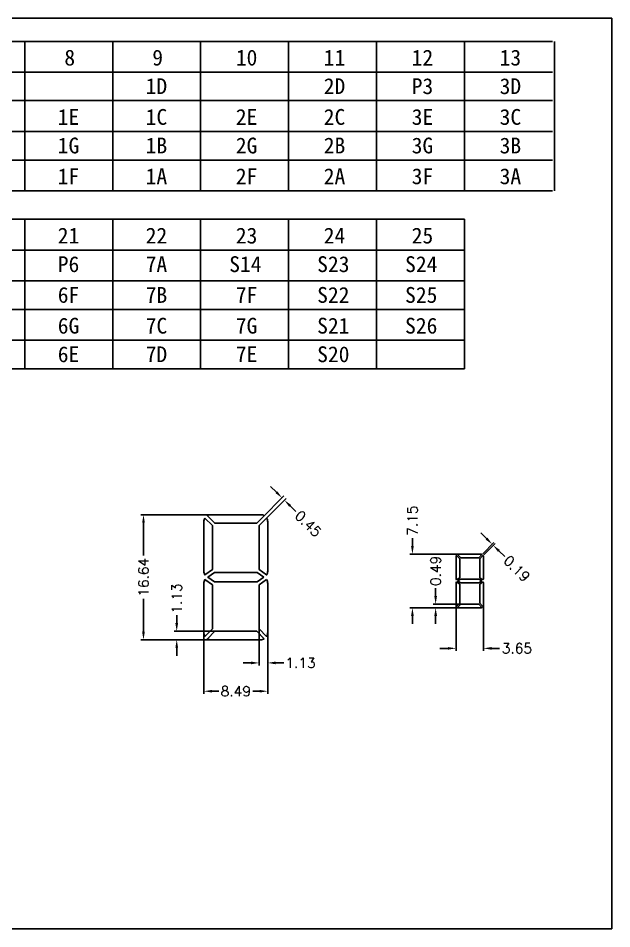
# Model space of a CAD drawing. Header units: millimetres. Extents: x 38 to 574, y 164 to 344.
# Drawn here: x 314.4 to 393.4, y 164.3 to 285.5 of the extents above; entities that cross this region are included whole.
import ezdxf

# ---------------------------------------------------------------- set-up
doc = ezdxf.new("R2010")
doc.units = ezdxf.units.MM
doc.header["$LTSCALE"] = 3
doc.layers.get('0').update_dxf_attribs({"linetype": 'CONTINUOUS'})
doc.layers.get('DEFPOINTS').update_dxf_attribs({"linetype": 'CONTINUOUS'})
doc.layers.add('DIM', color=3, linetype='CONTINUOUS')
doc.layers.add('DWG', color=7, linetype='CONTINUOUS')
doc.styles.add('ROMANS', font='romans.shx')
doc.styles.add('WMF-宋体0', font='宋体.ttf')
doc.dimstyles.new('LCDDIM', dxfattribs={"dimtxt": 0.7, "dimasz": 0.56, "dimexe": 0.175, "dimexo": 0.175, "dimgap": 0.14, "dimtad": 0, "dimzin": 0, "dimdsep": 46, "dimtxsty": 'ROMANS', "dimcen": 2.5, "dimadec": 0, "dimazin": 0, "dimtfac": 1, "dimtofl": 0, "dimtmove": 0, "dimatfit": 3, "dimfxl": 0, "dimarcsym": 0})

# ---------------------------------------------------------------- blocks, each defined once
blk = doc.blocks.new('*D37')
at = {"layer": 'DEFPOINTS', "color": 0}
for p in [(339.13, 205.36), (347.62, 205.36), (347.62, 195.91)]:
    blk.add_point(p, dxfattribs=at)
at = {"layer": 'DIM', "color": 0, "lineweight": -2}
for p, q in [((339.13, 205.02), (339.13, 195.58)), ((347.62, 205.02), (347.62, 195.58)), ((340.2, 195.91), (341.1, 195.91)), ((346.55, 195.91), (345.66, 195.91))]:
    blk.add_line(p, q, dxfattribs=at)
at = {"layer": 'DIM', "color": 0}
for points in [[(340.2, 196.09), (340.2, 195.74), (339.13, 195.91)], [(346.55, 196.09), (346.55, 195.74), (347.62, 195.91)]]:
    blk.add_solid(points, dxfattribs=at)
at = {"layer": 'DIM', "color": 0, "insert": (343.38, 195.91), "char_height": 1.34, "attachment_point": 5, "style": 'ROMANS'}
blk.add_mtext('8.49', dxfattribs=at)
blk = doc.blocks.new('*D38')
at = {"layer": 'DEFPOINTS', "color": 0}
for p in [(331.1, 219.4), (341.55, 219.4), (341.55, 202.76)]:
    blk.add_point(p, dxfattribs=at)
at = {"layer": 'DIM', "color": 0, "lineweight": -2}
for p, q in [((341.22, 219.4), (330.76, 219.4)), ((331.1, 218.33), (331.1, 213.97)), ((331.1, 203.83), (331.1, 208.2)), ((341.22, 202.76), (330.76, 202.76))]:
    blk.add_line(p, q, dxfattribs=at)
at = {"layer": 'DIM', "color": 0}
for points in [[(330.92, 218.33), (331.28, 218.33), (331.1, 219.4)], [(330.92, 203.83), (331.28, 203.83), (331.1, 202.76)]]:
    blk.add_solid(points, dxfattribs=at)
at = {"layer": 'DIM', "color": 0, "insert": (331.1, 211.08), "char_height": 1.34, "attachment_point": 5, "rotation": 90, "style": 'ROMANS'}
blk.add_mtext('16.64', dxfattribs=at)
blk = doc.blocks.new('*D39')
at = {"layer": 'DEFPOINTS', "color": 0}
for p in [(335.52, 203.89), (341.11, 203.89), (341.55, 202.76)]:
    blk.add_point(p, dxfattribs=at)
at = {"layer": 'DIM', "color": 0, "lineweight": -2}
for p, q in [((335.52, 204.97), (335.52, 206.04)), ((340.78, 203.89), (335.19, 203.89)), ((341.22, 202.76), (335.19, 202.76)), ((335.52, 201.69), (335.52, 200.62))]:
    blk.add_line(p, q, dxfattribs=at)
at = {"layer": 'DIM', "color": 0}
for points in [[(335.34, 204.97), (335.7, 204.97), (335.52, 203.89)], [(335.34, 201.69), (335.7, 201.69), (335.52, 202.76)]]:
    blk.add_solid(points, dxfattribs=at)
at = {"layer": 'DIM', "color": 0, "insert": (335.52, 208.25), "char_height": 1.34, "attachment_point": 5, "rotation": 90, "style": 'ROMANS'}
blk.add_mtext('1.13', dxfattribs=at)
blk = doc.blocks.new('*D40')
at = {"layer": 'DEFPOINTS', "color": 0}
for p in [(349.85, 221.33), (346.55, 218.65), (346.87, 218.34)]:
    blk.add_point(p, dxfattribs=at)
at = {"layer": 'DIM', "color": 0, "lineweight": -2}
for p, q in [((348.77, 222.41), (348.01, 223.16)), ((346.79, 218.89), (349.76, 221.89)), ((347.11, 218.57), (350.08, 221.57)), ((350.61, 220.58), (351.37, 219.82))]:
    blk.add_line(p, q, dxfattribs=at)
at = {"layer": 'DIM', "color": 0}
for points in [[(348.89, 222.53), (348.64, 222.28), (349.53, 221.65)], [(350.73, 220.7), (350.48, 220.45), (349.85, 221.33)]]:
    blk.add_solid(points, dxfattribs=at)
at = {"layer": 'DIM', "color": 0, "insert": (353.01, 218.19), "char_height": 1.34, "attachment_point": 5, "rotation": 315.1752, "style": 'ROMANS'}
blk.add_mtext('0.45', dxfattribs=at)
blk = doc.blocks.new('*D41')
at = {"layer": 'DEFPOINTS', "color": 0}
for p in [(346.49, 204.99), (347.62, 204.99), (347.62, 199.68)]:
    blk.add_point(p, dxfattribs=at)
at = {"layer": 'DIM', "color": 0, "lineweight": -2}
for p, q in [((346.49, 204.66), (346.49, 199.35)), ((347.62, 204.66), (347.62, 199.35)), ((345.42, 199.68), (344.35, 199.68)), ((348.69, 199.68), (349.77, 199.68))]:
    blk.add_line(p, q, dxfattribs=at)
at = {"layer": 'DIM', "color": 0}
for points in [[(345.42, 199.86), (345.42, 199.5), (346.49, 199.68)], [(348.69, 199.86), (348.69, 199.5), (347.62, 199.68)]]:
    blk.add_solid(points, dxfattribs=at)
at = {"layer": 'DIM', "color": 0, "insert": (351.98, 199.68), "char_height": 1.34, "attachment_point": 5, "style": 'ROMANS'}
blk.add_mtext('1.13', dxfattribs=at)
blk = doc.blocks.new('*D42')
at = {"layer": 'DEFPOINTS', "color": 0}
for p in [(372.67, 208.18), (376.32, 208.18), (376.32, 201.62)]:
    blk.add_point(p, dxfattribs=at)
at = {"layer": 'DIM', "color": 0, "lineweight": -2}
for p, q in [((372.67, 207.85), (372.67, 201.28)), ((376.32, 207.85), (376.32, 201.28)), ((371.6, 201.62), (370.53, 201.62)), ((377.39, 201.62), (378.46, 201.62))]:
    blk.add_line(p, q, dxfattribs=at)
at = {"layer": 'DIM', "color": 0}
for points in [[(371.6, 201.79), (371.6, 201.44), (372.67, 201.62)], [(377.39, 201.79), (377.39, 201.44), (376.32, 201.62)]]:
    blk.add_solid(points, dxfattribs=at)
at = {"layer": 'DIM', "color": 0, "insert": (380.77, 201.62), "char_height": 1.34, "attachment_point": 5, "style": 'ROMANS'}
blk.add_mtext('3.65', dxfattribs=at)
blk = doc.blocks.new('*D43')
at = {"layer": 'DEFPOINTS', "color": 0}
for p in [(366.87, 214.16), (373.82, 214.16), (373.82, 207.01)]:
    blk.add_point(p, dxfattribs=at)
at = {"layer": 'DIM', "color": 0, "lineweight": -2}
for p, q in [((366.87, 215.23), (366.87, 216.3)), ((373.49, 214.16), (366.54, 214.16)), ((373.49, 207.01), (366.54, 207.01)), ((366.87, 205.94), (366.87, 204.86))]:
    blk.add_line(p, q, dxfattribs=at)
at = {"layer": 'DIM', "color": 0}
for points in [[(366.69, 215.23), (367.05, 215.23), (366.87, 214.16)], [(366.69, 205.94), (367.05, 205.94), (366.87, 207.01)]]:
    blk.add_solid(points, dxfattribs=at)
at = {"layer": 'DIM', "color": 0, "insert": (366.87, 218.61), "char_height": 1.34, "attachment_point": 5, "rotation": 90, "style": 'ROMANS'}
blk.add_mtext('7.15', dxfattribs=at)
blk = doc.blocks.new('*D44')
at = {"layer": 'DEFPOINTS', "color": 0}
for p in [(369.96, 207.49), (373.82, 207.49), (373.82, 207.01)]:
    blk.add_point(p, dxfattribs=at)
at = {"layer": 'DIM', "color": 0, "lineweight": -2}
for p, q in [((369.96, 208.57), (369.96, 209.64)), ((373.49, 207.49), (369.63, 207.49)), ((373.49, 207.01), (369.63, 207.01)), ((369.96, 205.94), (369.96, 204.86))]:
    blk.add_line(p, q, dxfattribs=at)
at = {"layer": 'DIM', "color": 0}
for points in [[(369.78, 208.57), (370.14, 208.57), (369.96, 207.49)], [(369.78, 205.94), (370.14, 205.94), (369.96, 207.01)]]:
    blk.add_solid(points, dxfattribs=at)
at = {"layer": 'DIM', "color": 0, "insert": (369.96, 211.92), "char_height": 1.34, "attachment_point": 5, "rotation": 90, "style": 'ROMANS'}
blk.add_mtext('0.49', dxfattribs=at)
blk = doc.blocks.new('*D45')
at = {"layer": 'DEFPOINTS', "color": 0}
for p in [(377.62, 215.33), (375.98, 213.96), (376.12, 213.82)]:
    blk.add_point(p, dxfattribs=at)
at = {"layer": 'DIM', "color": 0, "lineweight": -2}
for p, q in [((376.72, 216.23), (375.96, 216.98)), ((376.22, 214.2), (377.72, 215.71)), ((376.36, 214.06), (377.86, 215.57)), ((378.38, 214.58), (379.14, 213.82))]:
    blk.add_line(p, q, dxfattribs=at)
at = {"layer": 'DIM', "color": 0}
for points in [[(376.85, 216.35), (376.6, 216.1), (377.48, 215.47)], [(378.51, 214.7), (378.25, 214.45), (377.62, 215.33)]]:
    blk.add_solid(points, dxfattribs=at)
at = {"layer": 'DIM', "color": 0, "insert": (380.76, 212.22), "char_height": 1.34, "attachment_point": 5, "rotation": 315.1752, "style": 'ROMANS'}
blk.add_mtext('0.19', dxfattribs=at)

msp = doc.modelspace()

# ---------------------------------------------------------------- linework, layer by layer
msp.add_lwpolyline([(393.386, 164.304), (393.386, 285.462), (218.379, 285.462), (218.379, 164.304)], close=True)
at = {"layer": 'DIM'}
for points in [[(385.485, 282.385), (221.456, 282.385), (221.456, 262.503)], [(315.312, 282.385), (315.312, 262.503)], [(327.008, 282.385), (327.008, 262.503)], [(338.703, 282.385), (338.703, 262.503)], [(350.399, 282.385), (350.399, 262.503)], [(362.094, 282.385), (362.094, 262.503)], [(373.79, 282.385), (373.79, 262.503)], [(385.778, 282.385), (385.778, 262.503)], [(221.456, 278.292), (385.485, 278.292)], [(221.456, 274.491), (385.485, 274.491)], [(221.456, 270.397), (385.485, 270.397)], [(221.456, 266.596), (385.485, 266.596)], [(221.456, 262.503), (385.485, 262.503)], [(373.79, 258.702), (221.456, 258.702), (221.456, 238.819)], [(315.312, 258.702), (315.312, 238.819)], [(327.008, 258.702), (327.008, 238.819)], [(338.703, 258.702), (338.703, 238.819)], [(350.399, 258.702), (350.399, 238.819)], [(362.094, 258.702), (362.094, 238.819)], [(373.79, 258.702), (373.79, 238.819)], [(221.456, 254.608), (373.79, 254.608)], [(221.456, 250.515), (373.79, 250.515)], [(221.456, 246.714), (373.79, 246.714)], [(221.456, 242.62), (373.79, 242.62)], [(221.456, 238.819), (373.79, 238.819)]]:
    msp.add_lwpolyline(points, dxfattribs=at)
at = {"layer": 'DWG'}
for points in [[(347.159, 219.266), (346.169, 218.27), (340.585, 218.27), (339.596, 219.266, -0.1360631), (340.088, 219.402), (346.667, 219.402, -0.1360631)], [(339.275, 218.948, 0.1390936), (339.133, 218.447), (339.133, 211.901, 0.1390936), (339.275, 211.399), (340.265, 212.095), (340.265, 217.953)], [(347.48, 218.948, -0.1390936), (347.622, 218.447), (347.622, 211.901, -0.1390936), (347.48, 211.399), (346.49, 212.095), (346.49, 217.953)], [(372.731, 210.719), (373.156, 211.018), (373.156, 213.536), (372.731, 213.964, 0.1390936), (372.67, 213.748), (372.67, 210.935, 0.1390936)], [(372.869, 214.1, -0.1360631), (373.08, 214.158), (375.908, 214.158, -0.1360631), (376.119, 214.1), (375.694, 213.672), (373.294, 213.672)], [(376.257, 210.719), (375.832, 211.018), (375.832, 213.536), (376.257, 213.964, -0.1390936), (376.318, 213.748), (376.318, 210.935, -0.1390936)], [(340.265, 210.069), (340.265, 204.212), (339.275, 203.216, -0.1390936), (339.133, 203.717), (339.133, 210.264, -0.1390936), (339.275, 210.765)], [(347.48, 210.765), (346.49, 210.069), (346.49, 204.212), (347.48, 203.216, 0.1390936), (347.622, 203.717), (347.622, 210.264, 0.1390936)], [(372.731, 210.447), (373.156, 210.148), (373.156, 207.63), (372.731, 207.202, -0.1390936), (372.67, 207.418), (372.67, 210.231, -0.1390936)], [(376.257, 210.447), (375.832, 210.148), (375.832, 207.63), (376.257, 207.202, 0.1390936), (376.318, 207.418), (376.318, 210.231, 0.1390936)], [(372.869, 207.066, 0.1360631), (373.08, 207.007), (375.908, 207.007, 0.1360631), (376.119, 207.066), (375.694, 207.494), (373.294, 207.494)], [(347.159, 202.899), (346.169, 203.894), (340.585, 203.894), (339.596, 202.899, 0.1360631), (340.088, 202.763), (346.667, 202.763, 0.1360631)]]:
    msp.add_lwpolyline(points, format="xyb", close=True, dxfattribs=at)
for points in [[(347.087, 211.082), (346.211, 210.466), (340.544, 210.466), (339.668, 211.082), (340.536, 211.692), (346.219, 211.692)], [(376.088, 210.583), (375.712, 210.318), (373.276, 210.318), (372.9, 210.583), (373.273, 210.845), (375.715, 210.845)]]:
    msp.add_lwpolyline(points, close=True, dxfattribs=at)

# ---------------------------------------------------------------- texts
at = {"layer": 'DIM', "style": 'WMF-宋体0'}
for s, height, p in [('8', 2.105, (320.575, 279.169)), ('9', 2.105, (332.271, 279.169)), ('10', 2.1052, (343.381, 279.169)), ('11', 2.1052, (355.077, 279.169)), ('12', 2.1052, (366.772, 279.169)), ('13', 2.1052, (378.468, 279.169)), ('1D', 2.1052, (331.393, 275.368)), ('2D', 2.1052, (355.077, 275.368)), ('P3', 2.1052, (366.772, 275.368)), ('3D', 2.1052, (378.468, 275.368)), ('1E', 2.1052, (319.698, 271.274)), ('1C', 2.1052, (331.393, 271.274)), ('2E', 2.1052, (343.381, 271.274)), ('2C', 2.1052, (355.077, 271.274)), ('3E', 2.1052, (366.772, 271.274)), ('3C', 2.1052, (378.468, 271.274)), ('1G', 2.1052, (319.698, 267.473)), ('1B', 2.1052, (331.393, 267.473)), ('2G', 2.1052, (343.381, 267.473)), ('2B', 2.1052, (355.077, 267.473)), ('3G', 2.1052, (366.772, 267.473)), ('3B', 2.1052, (378.468, 267.473)), ('1F', 2.1052, (319.698, 263.38)), ('1A', 2.1052, (331.393, 263.38)), ('2F', 2.1052, (343.381, 263.38)), ('2A', 2.1052, (355.077, 263.38)), ('3F', 2.1052, (366.772, 263.38)), ('3A', 2.1052, (378.468, 263.38)), ('21', 2.1052, (319.698, 255.486)), ('22', 2.1052, (331.393, 255.486)), ('23', 2.1052, (343.381, 255.486)), ('24', 2.1052, (355.077, 255.486)), ('25', 2.1052, (366.772, 255.486)), ('P6', 2.1052, (319.698, 251.684)), ('7A', 2.1052, (331.393, 251.684)), ('S14', 2.1052, (342.504, 251.684)), ('S23', 2.1052, (354.2, 251.684)), ('S24', 2.1052, (365.895, 251.684)), ('6F', 2.1052, (319.698, 247.591)), ('7B', 2.1052, (331.393, 247.591)), ('7F', 2.1052, (343.381, 247.591)), ('S22', 2.1052, (354.2, 247.591)), ('S25', 2.1052, (365.895, 247.591)), ('6G', 2.1052, (319.698, 243.498)), ('7C', 2.1052, (331.393, 243.498)), ('7G', 2.1052, (343.381, 243.498)), ('S21', 2.1052, (354.2, 243.498)), ('S26', 2.1052, (365.895, 243.498)), ('6E', 2.1052, (319.698, 239.697)), ('7D', 2.1052, (331.393, 239.697)), ('7E', 2.1052, (343.381, 239.697)), ('S20', 2.1052, (354.2, 239.697))]:
    msp.add_text(s, height=height, dxfattribs=at).set_placement(p)

# ---------------------------------------------------------------- dimensions: what is measured, and where the dimension line sits
at = {"layer": 'DIM'}
for p1, p2, distance, picture, middle in [((346.552, 218.655), (346.872, 218.337), 4.222, '*D40', (353.007, 218.192)), ((375.982, 213.961), (376.119, 213.825), 2.127, '*D45', (380.755, 212.216))]:
    dim = msp.add_aligned_dim(p1=p1, p2=p2, distance=distance, dimstyle='LCDDIM', override={"dimtxt": 1.34, "dimasz": 1.072, "dimexe": 0.335, "dimexo": 0.335, "dimgap": 0.268, "dimatfit": 0}, dxfattribs=at)
    dim.commit()
    dim.dimension.update_dxf_attribs({"geometry": picture, "text_midpoint": middle})
for base, p1, p2, picture, middle in [((331.099, 219.402), (341.555, 202.763), (341.555, 219.402), '*D38', (331.099, 211.082)), ((366.87, 214.158), (373.824, 207.007), (373.824, 214.158), '*D43', (366.87, 218.612)), ((369.961, 207.494), (373.824, 207.007), (373.824, 207.494), '*D44', (369.961, 211.916)), ((335.523, 203.894), (341.555, 202.763), (341.112, 203.894), '*D39', (335.523, 208.253))]:
    dim = msp.add_linear_dim(base=base, p1=p1, p2=p2, angle=90, dimstyle='LCDDIM', override={"dimtxt": 1.34, "dimasz": 1.072, "dimexe": 0.335, "dimexo": 0.335, "dimgap": 0.268, "dimatfit": 0}, dxfattribs=at)
    dim.commit()
    dim.dimension.update_dxf_attribs({"geometry": picture, "text_midpoint": middle})
for base, p1, p2, picture, middle in [((376.318, 201.615), (372.67, 208.182), (376.318, 208.182), '*D42', (380.772, 201.615)), ((347.622, 195.914), (339.133, 205.357), (347.622, 205.357), '*D37', (343.377, 195.914)), ((347.622, 199.682), (346.49, 204.992), (347.622, 204.992), '*D41', (351.98, 199.682))]:
    dim = msp.add_linear_dim(base=base, p1=p1, p2=p2, dimstyle='LCDDIM', override={"dimtxt": 1.34, "dimasz": 1.072, "dimexe": 0.335, "dimexo": 0.335, "dimgap": 0.268, "dimatfit": 0}, dxfattribs=at)
    dim.commit()
    dim.dimension.update_dxf_attribs({"geometry": picture, "text_midpoint": middle})

doc.saveas('drawing.dxf')
